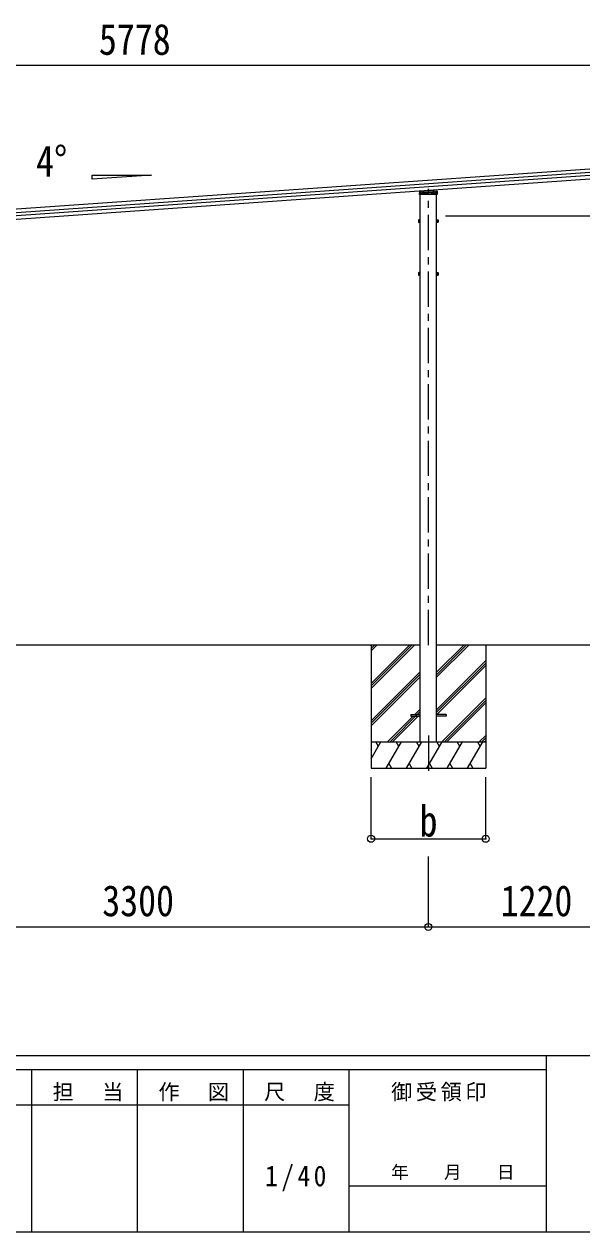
# Model space of a CAD drawing. Units: millimetres at full size, sheet at 1:40. Extents: x -11243 to 11243, y -7760 to 7760.
# Drawn here: x 4160 to 7324, y -7760 to -911 of the extents above; entities that cross this region are included whole.
import ezdxf
from ezdxf.enums import TextEntityAlignment as Align

# ---------------------------------------------------------------- set-up
doc = ezdxf.new("R2010")
doc.units = ezdxf.units.MM
doc.header["$LTSCALE"] = 40
doc.header["$PDMODE"] = 32
doc.header["$PDSIZE"] = 40
doc.linetypes.add('CHAIN1', pattern=[8, 5, -1, 1, -1])
doc.linetypes.add('DASHED1', pattern=[1.8, 1.2, -0.6])
for name, color, linetype, lineweight in [('0-0_0', 7, 'Continuous', 9), ('0-1_本体', 5, 'CHAIN1', 9), ('0-3_ELV2', 4, 'Continuous', 9), ('0-6_OTH_LINE', 6, 'Continuous', 9), ('0-7_SHAPE', 4, 'Continuous', 9), ('F-0_240', 7, 'Continuous', 9)]:
    doc.layers.add(name, color=color, linetype=linetype, lineweight=lineweight)
doc.styles.add('ＭＳ ゴシック', font='')
doc.styles.get('ＭＳ ゴシック').set_extended_font_data('MS Gothic')

msp = doc.modelspace()

# ---------------------------------------------------------------- linework, layer by layer
at = {"layer": '0-0_0'}
for p, q in [((3199.62, -4430.86), (6406.62, -4430.86)), ((6128.12, -4430.86), (6128.12, -5130.86)), ((6128.12, -4649.84), (6347.1, -4430.86)), ((6128.12, -4663.98), (6361.24, -4430.86)), ((6128.12, -4678.12), (6375.38, -4430.86)), ((6128.12, -4465.99), (6163.25, -4430.86)), ((6128.12, -4451.85), (6149.11, -4430.86)), ((6128.12, -4437.71), (6134.96, -4430.86)), ((6499.62, -4614.99), (6683.75, -4430.86)), ((6499.62, -4600.85), (6669.61, -4430.86)), ((6499.62, -4586.7), (6655.46, -4430.86)), ((6499.62, -4430.86), (7483.37, -4430.86)), ((6778.12, -4430.86), (6778.12, -5130.86)), ((6128.12, -4861.97), (6406.62, -4583.47)), ((6499.62, -4798.83), (6778.12, -4520.34)), ((6499.62, -4812.98), (6778.12, -4534.48)), ((6500.38, -4826.36), (6778.12, -4548.62)), ((6128.12, -4876.11), (6406.62, -4597.61)), ((6128.12, -4890.25), (6406.62, -4611.75)), ((6529.72, -4980.86), (6778.12, -4732.47)), ((6543.87, -4980.86), (6778.12, -4746.61)), ((6558.01, -4980.86), (6778.12, -4760.75)), ((6221.36, -4980.86), (6366.86, -4835.36)), ((6235.5, -4980.86), (6406.62, -4809.74)), ((6249.64, -4980.86), (6395.14, -4835.36)), ((6375.86, -4826.36), (6406.62, -4795.6)), ((6128.12, -4980.86), (6778.12, -4980.86)), ((6128.12, -5078.11), (6184.26, -4980.86)), ((6169.26, -5006.84), (6154.26, -4980.86)), ((6213.13, -5130.86), (6299.73, -4980.86)), ((6284.73, -5006.84), (6269.73, -4980.86)), ((6328.6, -5130.86), (6415.2, -4980.86)), ((6400.2, -5006.84), (6385.2, -4980.86)), ((6444.07, -5130.86), (6530.67, -4980.86)), ((6515.67, -5006.84), (6500.67, -4980.86)), ((6559.54, -5130.86), (6646.15, -4980.86)), ((6631.14, -5006.84), (6616.14, -4980.86)), ((6675.01, -5130.86), (6761.62, -4980.86)), ((6731.61, -4980.86), (6746.61, -5006.84)), ((6741.86, -4980.86), (6778.12, -4944.6)), ((6756, -4980.86), (6778.12, -4958.74)), ((6770.14, -4980.86), (6778.12, -4972.88)), ((6128.12, -5130.86), (6778.12, -5130.86)), ((6228.13, -5104.88), (6243.13, -5130.86)), ((6343.6, -5104.88), (6358.6, -5130.86)), ((6459.07, -5104.88), (6474.07, -5130.86)), ((6574.54, -5104.88), (6589.54, -5130.86)), ((6690.01, -5104.88), (6705.01, -5130.86))]:
    msp.add_line(p, q, dxfattribs=at)
at = {"layer": '0-1_本体'}
for p, q in [((6453.12, -4433.36), (6453.12, -1844.67)), ((6453.12, -4944.73), (6453.12, -5173.73))]:
    msp.add_line(p, q, dxfattribs=at)
at = {"layer": '0-3_ELV2'}
for p, q in [((7582.13, -1717.58), (2009.72, -2107.24)), ((7583.55, -1737.89), (2011.14, -2127.55)), ((7584.75, -1755.13), (2012.35, -2144.79)), ((7586.17, -1775.44), (2013.77, -2165.1)), ((6404.18, -1867.29), (6453.12, -1863.87)), ((6404.7, -1858.78), (6453.12, -1855.4)), ((6406.62, -4980.86), (6406.62, -1877.8)), ((6453.12, -1855.4), (6501.53, -1858.78)), ((6453.12, -1863.87), (6502.05, -1867.29)), ((6482.93, -1852.86), (6483.22, -1857.5)), ((6499.62, -4980.86), (6499.62, -1877.8)), ((6502.46, -1859.72), (6503.57, -1877.8)), ((6397.92, -2021.1), (6398.5, -2020.09)), ((6397.92, -2021.1), (6397.92, -2034.1)), ((6397.92, -2034.1), (6398.5, -2035.1)), ((6403.42, -2020.09), (6398.5, -2020.09)), ((6403.42, -2023.84), (6398.5, -2023.84)), ((6403.42, -2031.35), (6398.5, -2031.35)), ((6403.42, -2035.1), (6398.5, -2035.1)), ((6403.41, -2027.9), (6405.02, -2027.9)), ((6403.42, -2019.89), (6403.42, -2034.9)), ((6405.02, -2020.35), (6403.42, -2020.35)), ((6403.42, -2026.9), (6405.02, -2026.9)), ((6403.42, -2034.45), (6405.02, -2034.45)), ((6501.22, -2020.35), (6502.82, -2020.35)), ((6502.82, -2026.9), (6501.22, -2026.9)), ((6502.82, -2027.9), (6501.22, -2027.9)), ((6502.82, -2034.45), (6501.22, -2034.45)), ((6502.82, -2019.89), (6502.82, -2034.9)), ((6502.82, -2019.89), (6507.74, -2019.89)), ((6502.82, -2023.64), (6507.74, -2023.64)), ((6502.82, -2031.15), (6507.74, -2031.15)), ((6502.82, -2034.9), (6507.74, -2034.9)), ((6508.32, -2020.9), (6507.74, -2019.89)), ((6508.32, -2033.9), (6507.74, -2034.9)), ((6508.32, -2020.9), (6508.32, -2033.9)), ((6397.92, -2321.1), (6398.5, -2320.09)), ((6397.92, -2321.1), (6397.92, -2334.1)), ((6403.42, -2320.09), (6398.5, -2320.09)), ((6403.42, -2323.84), (6398.5, -2323.84)), ((6403.41, -2327.9), (6405.02, -2327.9)), ((6403.42, -2319.89), (6403.42, -2334.9)), ((6405.02, -2320.35), (6403.42, -2320.35)), ((6403.42, -2326.9), (6405.02, -2326.9)), ((6501.22, -2320.35), (6502.82, -2320.35)), ((6502.82, -2326.9), (6501.22, -2326.9)), ((6502.82, -2327.9), (6501.22, -2327.9)), ((6502.82, -2319.89), (6502.82, -2334.9)), ((6502.82, -2319.89), (6507.74, -2319.89)), ((6502.82, -2323.64), (6507.74, -2323.64)), ((6508.32, -2320.9), (6507.74, -2319.89)), ((6508.32, -2320.9), (6508.32, -2333.9)), ((6397.92, -2334.1), (6398.5, -2335.1)), ((6403.42, -2331.35), (6398.5, -2331.35)), ((6403.42, -2335.1), (6398.5, -2335.1)), ((6403.42, -2334.45), (6405.02, -2334.45)), ((6502.82, -2334.45), (6501.22, -2334.45)), ((6502.82, -2331.15), (6507.74, -2331.15)), ((6502.82, -2334.9), (6507.74, -2334.9)), ((6508.32, -2333.9), (6507.74, -2334.9)), ((6353.12, -4826.36), (6406.62, -4826.36)), ((6553.12, -4826.36), (6499.62, -4826.36))]:
    msp.add_line(p, q, dxfattribs=at)
at = {"layer": '0-3_ELV2', "linetype": 'DASHED1'}
for p, q in [((6404.25, -1867.3), (6501.98, -1867.3)), ((6406.72, -1860.65), (6405.67, -1877.8)), ((6406.14, -1870.1), (6411.12, -1870.1)), ((6406.19, -1869.3), (6500.04, -1869.3)), ((6453.12, -1865.87), (6406.2, -1869.15)), ((6453.12, -1857.4), (6406.72, -1860.65)), ((6409.92, -1860.42), (6409.92, -1874.07)), ((6409.92, -1874.07), (6410.92, -1875.8)), ((6495.32, -1875.8), (6410.92, -1875.8)), ((6411.12, -1860.34), (6411.12, -1875.8)), ((6412.62, -1868.7), (6412.62, -1875.8)), ((6415.72, -1869.3), (6415.72, -1875.8)), ((6415.84, -1869.3), (6415.84, -1875.8)), ((6416.12, -1868.46), (6416.12, -1875.8)), ((6416.12, -1874.07), (6419.12, -1874.07)), ((6419.12, -1868.25), (6419.12, -1875.8)), ((6422.36, -1868.24), (6423.04, -1857.05)), ((6425.05, -1856.91), (6423.78, -1877.8)), ((6427.12, -1867.3), (6427.12, -1869.3)), ((6431.62, -1870.1), (6431.62, -1867.38)), ((6433.12, -1870.1), (6431.62, -1870.1)), ((6433.12, -1867.27), (6433.12, -1870.1)), ((6499.51, -1860.65), (6453.12, -1857.4)), ((6500.03, -1869.15), (6453.12, -1865.87)), ((6473.12, -1870.1), (6473.12, -1867.27)), ((6473.12, -1870.1), (6474.62, -1870.1)), ((6474.62, -1867.38), (6474.62, -1870.1)), ((6479.12, -1869.3), (6479.12, -1867.3)), ((6480.94, -1853), (6482.45, -1877.8)), ((6483.22, -1857.5), (6483.87, -1868.24)), ((6487.12, -1868.25), (6487.12, -1875.8)), ((6487.12, -1874.07), (6490.12, -1874.07)), ((6490.12, -1868.46), (6490.12, -1875.8)), ((6490.39, -1869.3), (6490.39, -1875.8)), ((6490.52, -1869.3), (6490.52, -1875.8)), ((6493.62, -1868.7), (6493.62, -1875.8)), ((6495.12, -1860.34), (6495.12, -1875.8)), ((6495.12, -1870.1), (6500.09, -1870.1)), ((6495.32, -1875.8), (6496.32, -1874.07)), ((6496.32, -1860.42), (6496.32, -1874.07)), ((6500.56, -1877.8), (6499.51, -1860.65))]:
    msp.add_line(p, q, dxfattribs=at)
at = {"layer": '0-3_ELV2'}
for points in [[(6503.57, -1877.8), (6402.67, -1877.8), (6403.77, -1859.72)], [(6406.62, -2018.9), (6405.02, -2018.9), (6405.02, -2035.9), (6406.62, -2035.9)], [(6499.62, -2018.9), (6501.22, -2018.9), (6501.22, -2035.9), (6499.62, -2035.9)], [(6406.62, -2318.9), (6405.02, -2318.9), (6405.02, -2335.9), (6406.62, -2335.9)], [(6499.62, -2318.9), (6501.22, -2318.9), (6501.22, -2335.9), (6499.62, -2335.9)], [(6353.12, -4826.36), (6353.12, -4835.36), (6406.62, -4835.36)], [(6553.12, -4826.36), (6553.12, -4835.36), (6499.62, -4835.36)]]:
    msp.add_lwpolyline(points, dxfattribs=at)
for centre, radius, start, end in [((6404.25, -1868.29), 1, 94, 176.5), ((6404.77, -1859.78), 1, 94, 176.5), ((6501.46, -1859.78), 1, 3.5, 86), ((6501.98, -1868.29), 1, 3.5, 86), ((6401.24, -2021.97), 3.32, 145.61575, 214.38425), ((6410.34, -2027.6), 12.42, 162.41205, 197.58795), ((6401.24, -2033.23), 3.32, 145.61575, 214.38425), ((6504.99, -2021.77), 3.32, 325.61575, 34.38425), ((6504.99, -2033.03), 3.32, 325.61575, 34.38425), ((6495.9, -2027.4), 12.42, 342.41205, 17.58795), ((6401.24, -2321.97), 3.32, 145.61575, 214.38425), ((6410.34, -2327.6), 12.42, 162.41205, 197.58795), ((6504.99, -2321.77), 3.32, 325.61575, 34.38425), ((6495.9, -2327.4), 12.42, 342.41205, 17.58795), ((6401.24, -2333.23), 3.32, 145.61575, 214.38425), ((6504.99, -2333.03), 3.32, 325.61575, 34.38425)]:
    msp.add_arc(centre, radius, start, end, dxfattribs=at)
at = {"layer": '0-3_ELV2', "linetype": 'DASHED1'}
for centre, start, end in [((6404.25, -1868.3), 90, 176.5), ((6501.98, -1868.3), 3.5, 90)]:
    msp.add_arc(centre, 1, start, end, dxfattribs=at)
at = {"layer": '0-6_OTH_LINE'}
for p, q in [((7673.02, -1145.77), (1895.02, -1145.77)), ((7741.31, -2000.1), (6549.62, -2000.1)), ((6128.12, -5530.85), (6128.12, -5180.87)), ((6778.12, -5530.85), (6778.12, -5180.87)), ((6128.12, -5530.85), (6778.12, -5530.85)), ((6453.02, -6030.87), (6453.02, -5630.87)), ((3153.02, -6030.87), (6453.02, -6030.87)), ((6453.02, -6030.87), (7673.02, -6030.87))]:
    msp.add_line(p, q, dxfattribs=at)
for p in [(6128.12, -5530.85), (6778.12, -5530.85), (6453.02, -6030.87)]:
    msp.add_point(p, dxfattribs=at)
at = {"layer": '0-7_SHAPE'}
for p, q in [((4545.86, -1767.4), (4881.86, -1767.4)), ((4545.86, -1790.89), (4545.86, -1767.4)), ((4881.86, -1767.4), (4545.86, -1790.89))]:
    msp.add_line(p, q, dxfattribs=at)
at = {"layer": 'F-0_240', "color": 5}
for p, q in [((-11242.74, -6760), (10677.26, -6760)), ((7121.58, -6760), (7121.58, -7760)), ((-11242.74, -6840), (7121.58, -6840)), ((4201.58, -6840), (4201.58, -7760)), ((4801.58, -6840), (4801.58, -7760)), ((5401.58, -6840), (5401.58, -7760)), ((6001.58, -6840), (6001.58, -7760)), ((3601.58, -7040), (6001.58, -7040)), ((6001.58, -7500), (7121.58, -7500)), ((-11242.74, -7760), (10677.26, -7760))]:
    msp.add_line(p, q, dxfattribs=at)

# ---------------------------------------------------------------- texts
at = {"layer": '0-6_OTH_LINE', "color": 7, "style": 'ＭＳ ゴシック', "width": 0.85}
for s, p in [('5778', (4584.02, -1137.77)), ('b', (6403.12, -5570.85)), ('3300', (4603.02, -6022.87)), ('1220', (6863.02, -6022.87))]:
    msp.add_text(s, height=176, dxfattribs=at).set_placement(p, align=Align.BOTTOM_LEFT)
at = {"layer": '0-7_SHAPE', "color": 7, "style": 'ＭＳ ゴシック', "width": 0.85}
msp.add_text('4°', height=176, dxfattribs=at).set_placement((4227.57, -1828.61), align=Align.BOTTOM_LEFT)
at = {"layer": 'F-0_240', "style": 'ＭＳ ゴシック'}
msp.add_text('年\u3000\u3000月\u3000\u3000日', height=73.31, dxfattribs=at).set_placement((6241.58, -7480), align=Align.BOTTOM_LEFT)
at = {"layer": 'F-0_240', "attachment_point": 7, "style": 'ＭＳ ゴシック'}
for s, insert, char_height in [('\\T1.17;担\u3000当', (4321.58, -7020), 87.98), ('\\T1.17;作\u3000図', (4921.58, -7020), 87.98), ('\\T1.17;尺\u3000度', (5521.58, -7020), 87.98), ('\\T1.17;御受領印', (6241.58, -7020), 87.98), ('\\T1.28;\\W0.9;1/40', (5526.58, -7530), 117.3)]:
    msp.add_mtext(s, dxfattribs=dict(at, insert=insert, char_height=char_height))

doc.saveas('drawing.dxf')
